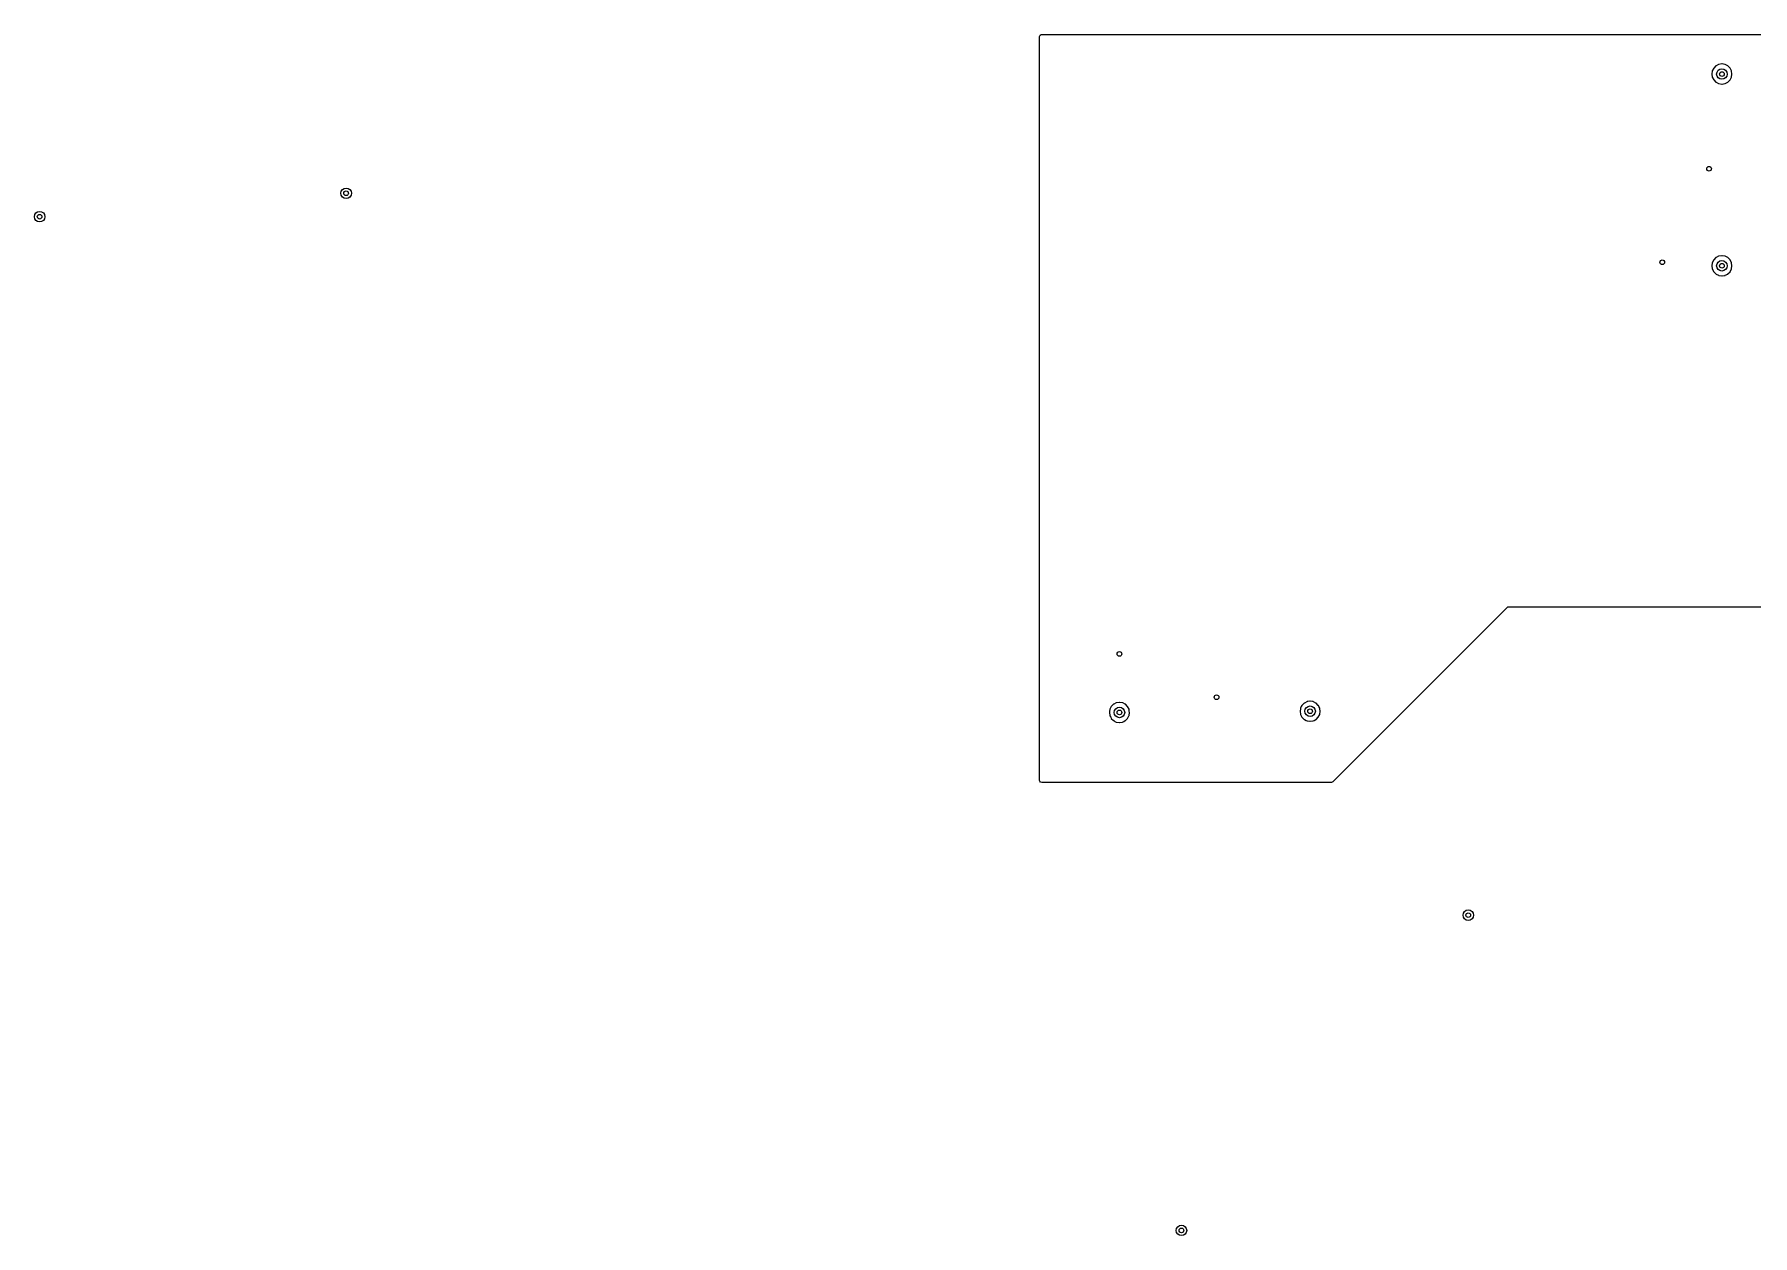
# Model space of a CAD drawing. Extents: x 97 to 314, y -170 to 213.
# Drawn here: x 97.1 to 170.5, y -170.4 to -119 of the extents above; entities that cross this region are included whole.
import ezdxf

# ---------------------------------------------------------------- set-up
doc = ezdxf.new("R2010")
doc.units = 0
doc.layers.add('BLACK', color=7, linetype='CONTINUOUS')

msp = doc.modelspace()

# ---------------------------------------------------------------- linework, layer by layer
at = {"layer": 'BLACK', "linetype": 'CONTINUOUS'}
for p, q in [((140.038, -119.102), (140.057, -119.044)), ((140.038, -150.904), (140.038, -119.102)), ((140.057, -119.044), (140.107, -119.008)), ((140.107, -119.008), (140.137, -119.003)), ((140.137, -119.003), (193.538, -119.003)), ((168.947, -120.351), (168.851, -120.447)), ((168.954, -120.348), (168.947, -120.351)), ((169.06, -120.294), (168.954, -120.348)), ((168.954, -120.348), (168.954, -120.348)), ((169.067, -120.29), (169.06, -120.294)), ((169.06, -120.294), (169.06, -120.294)), ((169.075, -120.289), (169.067, -120.29)), ((169.192, -120.27), (169.075, -120.289)), ((169.075, -120.289), (169.075, -120.289)), ((169.2, -120.269), (169.192, -120.27)), ((169.208, -120.27), (169.2, -120.269)), ((169.325, -120.289), (169.208, -120.27)), ((169.333, -120.29), (169.325, -120.289)), ((169.325, -120.289), (169.325, -120.289)), ((169.34, -120.294), (169.333, -120.29)), ((169.446, -120.348), (169.34, -120.294)), ((169.34, -120.294), (169.34, -120.294)), ((169.453, -120.351), (169.446, -120.348)), ((169.446, -120.348), (169.446, -120.348)), ((169.549, -120.447), (169.453, -120.351)), ((168.79, -120.567), (168.769, -120.7)), ((168.769, -120.7), (168.79, -120.833)), ((168.851, -120.447), (168.79, -120.567)), ((168.79, -120.833), (168.851, -120.953)), ((168.851, -120.953), (168.947, -121.049)), ((168.947, -121.049), (168.954, -121.052)), ((168.954, -121.052), (168.954, -121.052)), ((168.954, -121.052), (169.06, -121.106)), ((168.975, -120.7), (168.992, -120.614)), ((168.992, -120.786), (168.975, -120.7)), ((168.992, -120.614), (169.041, -120.541)), ((169.041, -120.859), (168.992, -120.786)), ((169.041, -120.541), (169.114, -120.492)), ((169.114, -120.908), (169.041, -120.859)), ((169.06, -121.106), (169.067, -121.11)), ((169.067, -121.11), (169.075, -121.111)), ((169.075, -121.111), (169.075, -121.111)), ((169.075, -121.111), (169.192, -121.13)), ((169.114, -120.492), (169.2, -120.475)), ((169.2, -120.925), (169.114, -120.908)), ((169.192, -121.13), (169.2, -121.131)), ((169.2, -120.475), (169.286, -120.492)), ((169.286, -120.908), (169.2, -120.925)), ((169.2, -121.131), (169.208, -121.13)), ((169.208, -121.13), (169.325, -121.111)), ((169.286, -120.492), (169.359, -120.541)), ((169.359, -120.859), (169.286, -120.908)), ((169.325, -121.111), (169.333, -121.11)), ((169.325, -121.111), (169.325, -121.111)), ((169.333, -121.11), (169.34, -121.106)), ((169.34, -121.106), (169.446, -121.052)), ((169.359, -120.541), (169.408, -120.614)), ((169.408, -120.786), (169.359, -120.859)), ((169.408, -120.614), (169.425, -120.7)), ((169.425, -120.7), (169.408, -120.786)), ((169.446, -121.052), (169.453, -121.049)), ((169.446, -121.052), (169.446, -121.052)), ((169.453, -121.049), (169.549, -120.953)), ((169.61, -120.567), (169.549, -120.447)), ((169.549, -120.953), (169.61, -120.833)), ((169.631, -120.7), (169.61, -120.567)), ((169.61, -120.833), (169.631, -120.7)), ((110.314, -125.592), (110.4, -125.575)), ((110.4, -125.575), (110.486, -125.592)), ((110.175, -125.8), (110.192, -125.714)), ((110.192, -125.886), (110.175, -125.8)), ((110.192, -125.714), (110.241, -125.641)), ((110.241, -125.959), (110.192, -125.886)), ((110.241, -125.641), (110.314, -125.592)), ((110.314, -126.008), (110.241, -125.959)), ((110.4, -126.025), (110.314, -126.008)), ((110.486, -126.008), (110.4, -126.025)), ((110.486, -125.592), (110.559, -125.641)), ((110.559, -125.959), (110.486, -126.008)), ((110.559, -125.641), (110.608, -125.714)), ((110.608, -125.886), (110.559, -125.959)), ((110.608, -125.714), (110.625, -125.8)), ((110.625, -125.8), (110.608, -125.886)), ((97.075, -126.8), (97.0921, -126.714)), ((97.0921, -126.886), (97.075, -126.8)), ((97.0921, -126.714), (97.1409, -126.641)), ((97.1409, -126.959), (97.0921, -126.886)), ((97.1409, -126.641), (97.2139, -126.592)), ((97.2139, -127.008), (97.1409, -126.959)), ((97.2139, -126.592), (97.3, -126.575)), ((97.3, -127.025), (97.2139, -127.008)), ((97.3, -126.575), (97.3861, -126.592)), ((97.3861, -127.008), (97.3, -127.025)), ((97.3861, -126.592), (97.4591, -126.641)), ((97.4591, -126.959), (97.3861, -127.008)), ((97.4591, -126.641), (97.5079, -126.714)), ((97.5079, -126.886), (97.4591, -126.959)), ((97.5079, -126.714), (97.525, -126.8)), ((97.525, -126.8), (97.5079, -126.886)), ((169.06, -128.494), (168.954, -128.548)), ((169.067, -128.49), (169.06, -128.494)), ((169.06, -128.494), (169.06, -128.494)), ((169.075, -128.489), (169.067, -128.49)), ((169.192, -128.47), (169.075, -128.489)), ((169.075, -128.489), (169.075, -128.489)), ((169.2, -128.469), (169.192, -128.47)), ((169.208, -128.47), (169.2, -128.469)), ((169.325, -128.489), (169.208, -128.47)), ((169.333, -128.49), (169.325, -128.489)), ((169.325, -128.489), (169.325, -128.489)), ((169.34, -128.494), (169.333, -128.49)), ((169.446, -128.548), (169.34, -128.494)), ((169.34, -128.494), (169.34, -128.494)), ((168.79, -128.767), (168.769, -128.9)), ((168.769, -128.9), (168.79, -129.033)), ((168.851, -128.647), (168.79, -128.767)), ((168.79, -129.033), (168.851, -129.153)), ((168.947, -128.551), (168.851, -128.647)), ((168.851, -129.153), (168.947, -129.249)), ((168.954, -128.548), (168.947, -128.551)), ((168.947, -129.249), (168.954, -129.252)), ((168.954, -128.548), (168.954, -128.548)), ((168.975, -128.9), (168.992, -128.814)), ((168.992, -128.986), (168.975, -128.9)), ((168.992, -128.814), (169.041, -128.741)), ((169.041, -129.059), (168.992, -128.986)), ((169.041, -128.741), (169.114, -128.692)), ((169.114, -129.108), (169.041, -129.059)), ((169.114, -128.692), (169.2, -128.675)), ((169.2, -129.125), (169.114, -129.108)), ((169.2, -128.675), (169.286, -128.692)), ((169.286, -129.108), (169.2, -129.125)), ((169.286, -128.692), (169.359, -128.741)), ((169.359, -129.059), (169.286, -129.108)), ((169.359, -128.741), (169.408, -128.814)), ((169.408, -128.986), (169.359, -129.059)), ((169.408, -128.814), (169.425, -128.9)), ((169.425, -128.9), (169.408, -128.986)), ((169.453, -128.551), (169.446, -128.548)), ((169.446, -128.548), (169.446, -128.548)), ((169.446, -129.252), (169.453, -129.249)), ((169.549, -128.647), (169.453, -128.551)), ((169.453, -129.249), (169.549, -129.153)), ((169.61, -128.767), (169.549, -128.647)), ((169.549, -129.153), (169.61, -129.033)), ((169.631, -128.9), (169.61, -128.767)), ((169.61, -129.033), (169.631, -128.9)), ((168.954, -129.252), (168.954, -129.252)), ((168.954, -129.252), (169.06, -129.306)), ((169.06, -129.306), (169.067, -129.31)), ((169.067, -129.31), (169.075, -129.311)), ((169.075, -129.311), (169.075, -129.311)), ((169.075, -129.311), (169.192, -129.33)), ((169.192, -129.33), (169.2, -129.331)), ((169.2, -129.331), (169.208, -129.33)), ((169.208, -129.33), (169.325, -129.311)), ((169.325, -129.311), (169.333, -129.31)), ((169.325, -129.311), (169.325, -129.311)), ((169.333, -129.31), (169.34, -129.306)), ((169.34, -129.306), (169.446, -129.252)), ((169.446, -129.252), (169.446, -129.252)), ((160.038, -143.503), (152.567, -150.974)), ((176.751, -143.503), (160.038, -143.503)), ((143.31, -147.594), (143.204, -147.648)), ((143.317, -147.59), (143.31, -147.594)), ((143.31, -147.594), (143.31, -147.594)), ((143.325, -147.589), (143.317, -147.59)), ((143.442, -147.57), (143.325, -147.589)), ((143.325, -147.589), (143.325, -147.589)), ((143.45, -147.569), (143.442, -147.57)), ((143.458, -147.57), (143.45, -147.569)), ((143.575, -147.589), (143.458, -147.57)), ((143.583, -147.59), (143.575, -147.589)), ((143.575, -147.589), (143.575, -147.589)), ((143.59, -147.594), (143.583, -147.59)), ((143.696, -147.648), (143.59, -147.594)), ((143.59, -147.594), (143.59, -147.594)), ((151.347, -147.601), (151.251, -147.697)), ((151.354, -147.598), (151.347, -147.601)), ((151.46, -147.544), (151.354, -147.598)), ((151.354, -147.598), (151.354, -147.598)), ((151.467, -147.54), (151.46, -147.544)), ((151.46, -147.544), (151.46, -147.544)), ((151.475, -147.539), (151.467, -147.54)), ((151.592, -147.52), (151.475, -147.539)), ((151.475, -147.539), (151.475, -147.539)), ((151.6, -147.519), (151.592, -147.52)), ((151.608, -147.52), (151.6, -147.519)), ((151.725, -147.539), (151.608, -147.52)), ((151.733, -147.54), (151.725, -147.539)), ((151.725, -147.539), (151.725, -147.539)), ((151.74, -147.544), (151.733, -147.54)), ((151.846, -147.598), (151.74, -147.544)), ((151.74, -147.544), (151.74, -147.544)), ((151.853, -147.601), (151.846, -147.598)), ((151.846, -147.598), (151.846, -147.598)), ((151.949, -147.697), (151.853, -147.601)), ((143.028, -147.942), (143.019, -148)), ((143.019, -148), (143.04, -148.133)), ((143.039, -147.875), (143.028, -147.942)), ((143.04, -147.867), (143.039, -147.875)), ((143.039, -147.875), (143.039, -147.875)), ((143.101, -147.747), (143.04, -147.867)), ((143.04, -148.133), (143.044, -148.14)), ((143.044, -148.14), (143.044, -148.14)), ((143.044, -148.14), (143.076, -148.203)), ((143.076, -148.203), (143.101, -148.253)), ((143.197, -147.651), (143.101, -147.747)), ((143.101, -148.253), (143.197, -148.349)), ((143.204, -147.648), (143.197, -147.651)), ((143.204, -147.648), (143.204, -147.648)), ((143.225, -148), (143.242, -147.914)), ((143.242, -148.086), (143.225, -148)), ((143.242, -147.914), (143.291, -147.841)), ((143.291, -148.159), (143.242, -148.086)), ((143.291, -147.841), (143.364, -147.792)), ((143.364, -148.208), (143.291, -148.159)), ((143.364, -147.792), (143.45, -147.775)), ((143.45, -148.225), (143.364, -148.208)), ((143.45, -147.775), (143.536, -147.792)), ((143.536, -148.208), (143.45, -148.225)), ((143.536, -147.792), (143.609, -147.841)), ((143.609, -148.159), (143.536, -148.208)), ((143.609, -147.841), (143.658, -147.914)), ((143.658, -148.086), (143.609, -148.159)), ((143.658, -147.914), (143.675, -148)), ((143.675, -148), (143.658, -148.086)), ((143.703, -147.651), (143.696, -147.648)), ((143.696, -147.648), (143.696, -147.648)), ((143.799, -147.747), (143.703, -147.651)), ((143.703, -148.349), (143.799, -148.253)), ((143.86, -147.867), (143.799, -147.747)), ((143.799, -148.253), (143.824, -148.203)), ((143.824, -148.203), (143.856, -148.14)), ((143.856, -148.14), (143.86, -148.133)), ((143.856, -148.14), (143.856, -148.14)), ((143.861, -147.875), (143.86, -147.867)), ((143.86, -148.133), (143.881, -148)), ((143.872, -147.942), (143.861, -147.875)), ((143.861, -147.875), (143.861, -147.875)), ((143.873, -147.95), (143.872, -147.942)), ((143.881, -148), (143.873, -147.95)), ((151.185, -147.852), (151.169, -147.95)), ((151.169, -147.95), (151.19, -148.083)), ((151.189, -147.825), (151.185, -147.852)), ((151.19, -147.817), (151.189, -147.825)), ((151.189, -147.825), (151.189, -147.825)), ((151.223, -147.753), (151.19, -147.817)), ((151.19, -148.083), (151.251, -148.203)), ((151.248, -147.704), (151.223, -147.753)), ((151.251, -147.697), (151.248, -147.704)), ((151.248, -147.704), (151.248, -147.704)), ((151.251, -148.203), (151.347, -148.299)), ((151.347, -148.299), (151.354, -148.302)), ((151.354, -148.302), (151.354, -148.302)), ((151.354, -148.302), (151.434, -148.343)), ((151.375, -147.95), (151.392, -147.864)), ((151.392, -148.036), (151.375, -147.95)), ((151.392, -147.864), (151.441, -147.791)), ((151.441, -148.109), (151.392, -148.036)), ((151.434, -148.343), (151.467, -148.36)), ((151.441, -147.791), (151.514, -147.742)), ((151.514, -148.158), (151.441, -148.109)), ((151.514, -147.742), (151.6, -147.725)), ((151.6, -148.175), (151.514, -148.158)), ((151.6, -147.725), (151.686, -147.742)), ((151.686, -148.158), (151.6, -148.175)), ((151.686, -147.742), (151.759, -147.791)), ((151.759, -148.109), (151.686, -148.158)), ((151.733, -148.36), (151.766, -148.343)), ((151.759, -147.791), (151.808, -147.864)), ((151.808, -148.036), (151.759, -148.109)), ((151.766, -148.343), (151.846, -148.302)), ((151.808, -147.864), (151.825, -147.95)), ((151.825, -147.95), (151.808, -148.036)), ((151.846, -148.302), (151.853, -148.299)), ((151.846, -148.302), (151.846, -148.302)), ((151.853, -148.299), (151.949, -148.203)), ((151.952, -147.704), (151.949, -147.697)), ((151.949, -148.203), (152.01, -148.083)), ((151.977, -147.753), (151.952, -147.704)), ((151.952, -147.704), (151.952, -147.704)), ((152.01, -147.817), (151.977, -147.753)), ((152.011, -147.825), (152.01, -147.817)), ((152.01, -148.083), (152.031, -147.95)), ((152.015, -147.852), (152.011, -147.825)), ((152.011, -147.825), (152.011, -147.825)), ((152.031, -147.95), (152.015, -147.852)), ((143.197, -148.349), (143.204, -148.352)), ((143.204, -148.352), (143.204, -148.352)), ((143.204, -148.352), (143.26, -148.381)), ((143.26, -148.381), (143.317, -148.41)), ((143.317, -148.41), (143.325, -148.411)), ((143.325, -148.411), (143.325, -148.411)), ((143.325, -148.411), (143.442, -148.43)), ((143.442, -148.43), (143.45, -148.431)), ((143.45, -148.431), (143.458, -148.43)), ((143.458, -148.43), (143.575, -148.411)), ((143.575, -148.411), (143.583, -148.41)), ((143.575, -148.411), (143.575, -148.411)), ((143.583, -148.41), (143.64, -148.381)), ((143.64, -148.381), (143.696, -148.352)), ((143.696, -148.352), (143.703, -148.349)), ((143.696, -148.352), (143.696, -148.352)), ((151.467, -148.36), (151.475, -148.361)), ((151.475, -148.361), (151.475, -148.361)), ((151.475, -148.361), (151.592, -148.38)), ((151.592, -148.38), (151.6, -148.381)), ((151.6, -148.381), (151.608, -148.38)), ((151.608, -148.38), (151.725, -148.361)), ((151.725, -148.361), (151.733, -148.36)), ((151.725, -148.361), (151.725, -148.361)), ((140.043, -150.935), (140.038, -150.904)), ((140.079, -150.984), (140.043, -150.935)), ((140.137, -151.003), (140.079, -150.984)), ((152.497, -151.003), (140.137, -151.003)), ((152.513, -151.002), (152.497, -151.003)), ((152.567, -150.974), (152.513, -151.002)), ((158.135, -156.67), (158.152, -156.584)), ((158.152, -156.756), (158.135, -156.67)), ((158.152, -156.584), (158.201, -156.511)), ((158.201, -156.829), (158.152, -156.756)), ((158.201, -156.511), (158.274, -156.462)), ((158.274, -156.878), (158.201, -156.829)), ((158.274, -156.462), (158.36, -156.445)), ((158.36, -156.895), (158.274, -156.878)), ((158.36, -156.445), (158.446, -156.462)), ((158.446, -156.878), (158.36, -156.895)), ((158.446, -156.462), (158.519, -156.511)), ((158.519, -156.829), (158.446, -156.878)), ((158.519, -156.511), (158.568, -156.584)), ((158.568, -156.756), (158.519, -156.829)), ((158.568, -156.584), (158.585, -156.67)), ((158.585, -156.67), (158.568, -156.756)), ((145.875, -170.15), (145.892, -170.064)), ((145.892, -170.236), (145.875, -170.15)), ((145.892, -170.064), (145.941, -169.991)), ((145.941, -170.309), (145.892, -170.236)), ((145.941, -169.991), (146.014, -169.942)), ((146.014, -170.358), (145.941, -170.309)), ((146.014, -169.942), (146.1, -169.925)), ((146.1, -170.375), (146.014, -170.358)), ((146.1, -169.925), (146.186, -169.942)), ((146.186, -170.358), (146.1, -170.375)), ((146.186, -169.942), (146.259, -169.991)), ((146.259, -170.309), (146.186, -170.358)), ((146.259, -169.991), (146.308, -170.064)), ((146.308, -170.236), (146.259, -170.309)), ((146.308, -170.064), (146.325, -170.15)), ((146.325, -170.15), (146.308, -170.236))]:
    msp.add_line(p, q, dxfattribs=at)
at = {"layer": 'BLACK'}
for centre in [(169.2, -120.7), (168.65, -124.75), (110.4, -125.8), (97.3, -126.8), (166.65, -128.75), (169.2, -128.9), (143.45, -145.5), (147.6, -147.35), (143.45, -148), (151.6, -147.95), (158.36, -156.67), (146.1, -170.15)]:
    msp.add_circle(centre, 0.1, dxfattribs=at)

doc.saveas('drawing.dxf')
